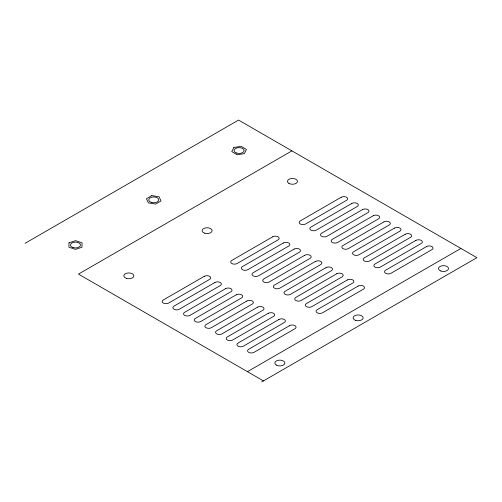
<?xml version="1.0" encoding="UTF-8"?>
<svg xmlns="http://www.w3.org/2000/svg" width="502" height="502" viewBox="0 0 502 502"><rect width="100%" height="100%" fill="white"/><g stroke="black" fill="none" stroke-linecap="round" stroke-linejoin="round"><path stroke-width="0.75" d="M25.1 243.301L238.55 120.066L476.9 257.677L261.674 381.934M291.913 150.87L78.463 274.105L263.45 380.911M247.442 371.668L460.892 248.434M68.975 242.811L68.899 247.166L75.4 249.381L81.97 247.241L82.046 242.88L75.545 240.665L68.975 242.811M233.882 147.406L231.792 151.591L237.026 154.735L244.348 153.681L246.438 149.496L241.205 146.358L233.882 147.406M151.78 195.629L146.446 198.71L148.397 202.921L155.689 204.05L161.023 200.969L159.071 196.759L151.78 195.629M204.226 276.345L163.313 299.964A3.771 2.177 0 0 0 163.313 303.045A3.771 2.177 0 0 0 168.653 303.045L209.56 279.419A3.771 2.177 0 0 0 209.56 276.345A3.771 2.177 0 0 0 204.226 276.345M272.705 236.806L231.798 260.425A3.771 2.177 0 0 0 231.798 263.506A3.771 2.177 0 0 0 237.132 263.506L278.045 239.887A3.771 2.177 0 0 0 278.045 236.806A3.771 2.177 0 0 0 272.705 236.806M341.191 197.267L300.278 220.886A3.771 2.177 0 0 0 300.278 223.967A3.771 2.177 0 0 0 305.611 223.967L346.524 200.348A3.771 2.177 0 0 0 346.524 197.267A3.771 2.177 0 0 0 341.191 197.267M214.9 282.5L173.987 306.126A3.771 2.177 0 0 0 173.987 309.207A3.771 2.177 0 0 0 179.321 309.207L220.234 285.582A3.771 2.177 0 0 0 220.234 282.5A3.771 2.177 0 0 0 214.9 282.5M283.379 242.968L242.466 266.587A3.771 2.177 0 0 0 242.466 269.668A3.771 2.177 0 0 0 247.806 269.668L288.719 246.049A3.771 2.177 0 0 0 288.719 242.968A3.771 2.177 0 0 0 283.379 242.968M351.864 203.429L310.951 227.048A3.771 2.177 0 0 0 310.951 230.129A3.771 2.177 0 0 0 316.285 230.129L357.198 206.51A3.771 2.177 0 0 0 357.198 203.429A3.771 2.177 0 0 0 351.864 203.429M225.574 288.663L184.661 312.288A3.771 2.177 0 0 0 184.661 315.363A3.771 2.177 0 0 0 189.994 315.363L230.907 291.744A3.771 2.177 0 0 0 230.907 288.663A3.771 2.177 0 0 0 225.574 288.663M294.053 249.13L253.14 272.749A3.771 2.177 0 0 0 253.14 275.83A3.771 2.177 0 0 0 258.48 275.83L299.387 252.211A3.771 2.177 0 0 0 299.387 249.13A3.771 2.177 0 0 0 294.053 249.13M362.532 209.591L321.625 233.21A3.771 2.177 0 0 0 321.625 236.291A3.771 2.177 0 0 0 326.959 236.291L367.872 212.672A3.771 2.177 0 0 0 367.872 209.591A3.771 2.177 0 0 0 362.532 209.591M236.241 294.825L195.334 318.444A3.771 2.177 0 0 0 195.334 321.525A3.771 2.177 0 0 0 200.668 321.525L241.581 297.906A3.771 2.177 0 0 0 241.581 294.825A3.771 2.177 0 0 0 236.241 294.825M304.727 255.292L263.814 278.911A3.771 2.177 0 0 0 263.814 281.992A3.771 2.177 0 0 0 269.147 281.992L310.06 258.373A3.771 2.177 0 0 0 310.06 255.292A3.771 2.177 0 0 0 304.727 255.292M373.206 215.753L332.293 239.372A3.771 2.177 0 0 0 332.293 242.453A3.771 2.177 0 0 0 337.633 242.453L378.539 218.834A3.771 2.177 0 0 0 378.539 215.753A3.771 2.177 0 0 0 373.206 215.753M246.915 300.987L206.002 324.606A3.771 2.177 0 0 0 206.002 327.687A3.771 2.177 0 0 0 211.342 327.687L252.249 304.068A3.771 2.177 0 0 0 252.249 300.987A3.771 2.177 0 0 0 246.915 300.987M315.394 261.448L274.487 285.073A3.771 2.177 0 0 0 274.487 288.154A3.771 2.177 0 0 0 279.821 288.154L320.734 264.529A3.771 2.177 0 0 0 320.734 261.448A3.771 2.177 0 0 0 315.394 261.448M383.879 221.915L342.966 245.534A3.771 2.177 0 0 0 342.966 248.615A3.771 2.177 0 0 0 348.306 248.615L389.213 224.996A3.771 2.177 0 0 0 389.213 221.915A3.771 2.177 0 0 0 383.879 221.915M257.589 307.149L216.676 330.768A3.771 2.177 0 0 0 216.676 333.849A3.771 2.177 0 0 0 222.016 333.849L262.922 310.23A3.771 2.177 0 0 0 262.922 307.149A3.771 2.177 0 0 0 257.589 307.149M326.068 267.61L285.161 291.235A3.771 2.177 0 0 0 285.161 294.316A3.771 2.177 0 0 0 290.495 294.316L331.408 270.691A3.771 2.177 0 0 0 331.408 267.61A3.771 2.177 0 0 0 326.068 267.61M394.553 228.077L353.64 251.697A3.771 2.177 0 0 0 353.64 254.778A3.771 2.177 0 0 0 358.974 254.778L399.887 231.158A3.771 2.177 0 0 0 399.887 228.077A3.771 2.177 0 0 0 394.553 228.077M268.263 313.311L227.35 336.93A3.771 2.177 0 0 0 227.35 340.011A3.771 2.177 0 0 0 232.683 340.011L273.596 316.392A3.771 2.177 0 0 0 273.596 313.311A3.771 2.177 0 0 0 268.263 313.311M336.742 273.772L295.829 297.391A3.771 2.177 0 0 0 295.829 300.472A3.771 2.177 0 0 0 301.169 300.472L342.075 276.853A3.771 2.177 0 0 0 342.075 273.772A3.771 2.177 0 0 0 336.742 273.772M405.221 234.239L364.314 257.859A3.771 2.177 0 0 0 364.314 260.94A3.771 2.177 0 0 0 369.648 260.94L410.561 237.32A3.771 2.177 0 0 0 410.561 234.239A3.771 2.177 0 0 0 405.221 234.239M278.93 319.473L238.023 343.092A3.771 2.177 0 0 0 238.023 346.173A3.771 2.177 0 0 0 243.357 346.173L284.27 322.554A3.771 2.177 0 0 0 284.27 319.473A3.771 2.177 0 0 0 278.93 319.473M347.415 279.934L306.502 303.553A3.771 2.177 0 0 0 306.502 306.634A3.771 2.177 0 0 0 311.842 306.634L352.749 283.015A3.771 2.177 0 0 0 352.749 279.934A3.771 2.177 0 0 0 347.415 279.934M415.894 240.402L374.988 264.021A3.771 2.177 0 0 0 374.988 267.102A3.771 2.177 0 0 0 380.321 267.102L421.234 243.483A3.771 2.177 0 0 0 421.234 240.402A3.771 2.177 0 0 0 415.894 240.402M289.604 325.635L248.697 349.254A3.771 2.177 0 0 0 248.697 352.335A3.771 2.177 0 0 0 254.031 352.335L294.944 328.716A3.771 2.177 0 0 0 294.944 325.635A3.771 2.177 0 0 0 289.604 325.635M358.089 286.096L317.176 309.715A3.771 2.177 0 0 0 317.176 312.796A3.771 2.177 0 0 0 322.51 312.796L363.423 289.177A3.771 2.177 0 0 0 363.423 286.096A3.771 2.177 0 0 0 358.089 286.096M426.568 246.557L385.655 270.183A3.771 2.177 0 0 0 385.655 273.264A3.771 2.177 0 0 0 390.995 273.264L431.902 249.638A3.771 2.177 0 0 0 431.902 246.557A3.771 2.177 0 0 0 426.568 246.557M126.316 278.346A5.033 2.905 0 0 0 133.865 275.83A5.033 2.905 0 0 0 126.316 273.32A5.033 2.905 0 0 0 126.316 278.346M204.584 233.16A5.033 2.905 0 0 0 212.126 230.65A5.033 2.905 0 0 0 204.584 228.134A5.033 2.905 0 0 0 204.584 233.16M288.92 183.406A5.033 2.905 0 0 0 297.335 182.107A5.033 2.905 0 0 0 291.173 178.549A5.033 2.905 0 0 0 288.92 183.406M440.988 271.061A5.033 2.905 0 0 0 448.531 268.545A5.033 2.905 0 0 0 440.988 266.029A5.033 2.905 0 0 0 440.988 271.061M355.604 320.358A5.033 2.905 0 0 0 363.153 317.841A5.033 2.905 0 0 0 355.604 315.325A5.033 2.905 0 0 0 355.604 320.358M276.301 365.079A5.033 2.905 0 0 0 284.716 363.781A5.033 2.905 0 0 0 278.554 360.223A5.033 2.905 0 0 0 276.301 365.079M151.221 202.356A5.033 2.905 0 0 0 158.77 199.84A5.033 2.905 0 0 0 151.221 197.324A5.033 2.905 0 0 0 151.221 202.356M72.953 247.542A5.033 2.905 0 0 0 80.502 245.026A5.033 2.905 0 0 0 72.953 242.51A5.033 2.905 0 0 0 72.953 247.542M236.599 153.06A5.033 2.905 0 0 0 244.148 150.544A5.033 2.905 0 0 0 236.599 148.027A5.033 2.905 0 0 0 236.599 153.06"/></g></svg>
